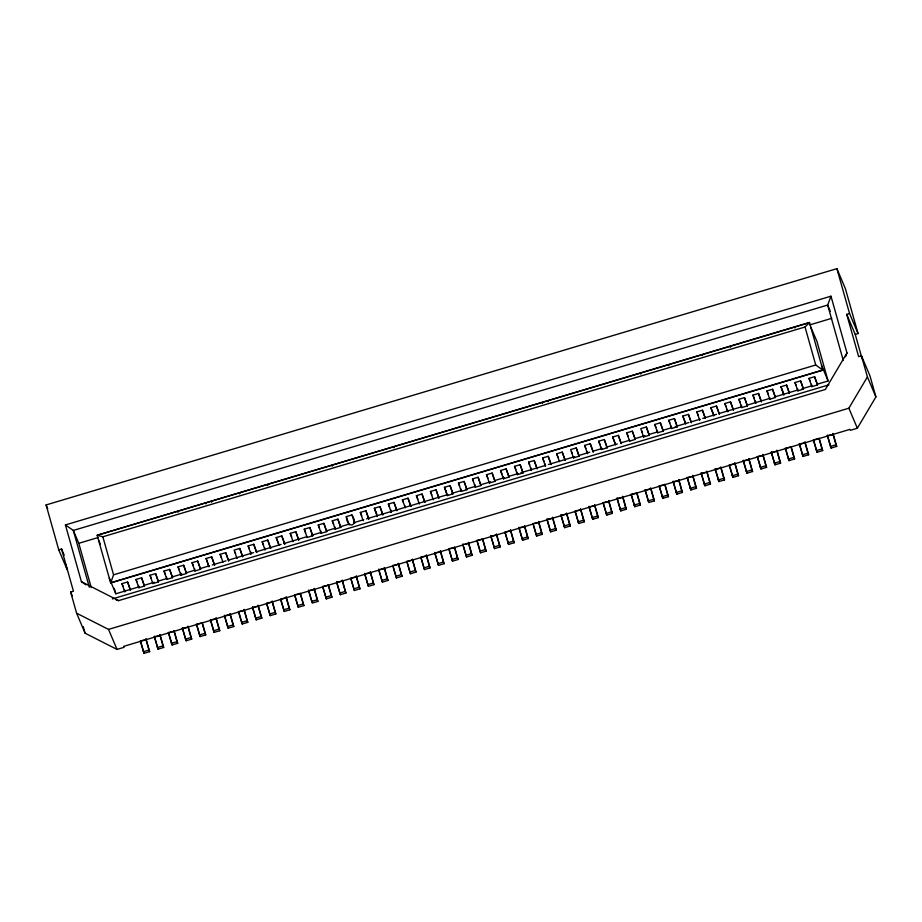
<?xml version="1.0" encoding="UTF-8"?>
<svg xmlns="http://www.w3.org/2000/svg" width="922" height="922" viewBox="0 0 922 922"><rect width="100%" height="100%" fill="white"/><g stroke="black" fill="none" stroke-linecap="round" stroke-linejoin="round"><path stroke-width="1.38" d="M110.652 582.981L113.556 574.809L102.838 536.788L97.179 535.267L110.652 582.981L822.931 370.16L809.47 322.446L97.179 535.267L809.551 322.631L805.033 326.987L102.838 536.788M85.93 584.848L81.413 581.69L65.416 524.929L830.976 296.192L827.668 305.055L843.273 360.433M845.555 356.756L846.972 352.953L830.976 296.192M846.972 352.953L825.34 389.476L118.661 600.614L116.149 599.945M858.048 333.557L845.405 288.678L836.899 268.659L46.1 504.945L58.743 549.823L61.555 548.982L73.449 591.233L70.648 592.062L76.595 613.188L108.531 629.403L848.862 408.216L867.406 376.914L861.448 355.788L858.647 356.63L846.742 314.379L849.554 313.549L858.048 333.557L855.247 334.398L846.742 314.379M465.195 544.326L849.946 429.364L850.349 430.32L857.356 428.223L875.9 396.921L869.953 375.807L861.448 355.788M138.842 587.752L144.454 586.081L141.585 577.794L135.983 579.465L138.842 587.752L138.507 585.412M144.454 586.081L141.585 577.794M152.868 583.568L158.469 581.886L155.611 573.599L149.998 575.27L152.868 583.568L152.787 582.531M158.469 581.886L155.611 573.599M166.882 579.373L172.552 577.621L169.636 569.416L164.024 571.087L166.882 579.373L166.548 577.034M180.908 575.19L186.567 573.438L183.651 565.221L178.05 566.892L180.908 575.19L180.574 572.839M194.922 570.995L200.593 569.243L197.677 561.037L192.064 562.708L194.922 570.995L194.588 568.655M307.095 537.48L312.708 535.809L309.85 527.522L304.237 529.193L307.095 537.48L307.026 536.443M312.708 535.809L309.85 527.522M321.121 533.296L326.722 531.614L323.864 523.327L318.263 524.998L321.121 533.296L320.787 530.945M326.722 531.614L323.864 523.327M335.135 529.101L340.806 527.349L337.89 519.144L332.277 520.815L335.135 529.101L334.801 526.762M349.161 524.918L346.303 516.62L351.916 514.949C359.292 526.036 347.087 529.608 346.303 516.62M354.774 523.235L351.916 514.949M447.308 495.587L452.979 493.835L450.063 485.629L444.45 487.3L447.308 495.587L445.902 490.711M461.334 491.403L466.993 489.651L464.077 481.434L458.476 483.105L461.334 491.403L461 489.052M475.349 487.208L480.961 485.537L478.103 477.25L472.49 478.921L475.349 487.208L475.014 484.868M480.961 485.537L478.103 477.25M489.375 483.024L494.987 481.342L492.129 473.055L486.516 474.726L489.375 483.024L489.305 481.987M494.987 481.342L492.129 473.055M503.4 478.829L509.059 477.077L506.143 468.872L500.531 470.543L503.4 478.829L503.055 476.49M517.415 474.646L523.028 472.963L520.169 464.676L514.557 466.348L517.415 474.646L517.081 472.295M523.028 472.963L520.169 464.676M573.507 457.888L579.166 456.136L576.25 447.919L570.649 449.59L573.507 457.888L573.426 456.851M601.547 449.51L607.218 447.758L604.29 439.54L598.689 441.212L601.547 449.51L601.213 447.158M629.588 441.131L635.258 439.379L632.342 431.162L626.73 432.833L629.588 441.131L629.519 440.094M643.614 436.936L649.215 435.265L646.357 426.978L640.755 428.649L643.614 436.936L643.533 435.899M649.215 435.265L646.357 426.978M657.628 432.752L663.241 431.07L660.383 422.783L654.77 424.454L657.628 432.752L657.294 430.401M663.241 431.07L660.383 422.783M671.654 428.557L677.324 426.805L674.397 418.6L668.796 420.271L671.654 428.557L671.32 426.218M741.761 407.616L747.431 405.864L744.503 397.647L738.902 399.318L741.761 407.616L741.426 405.265M769.801 399.238L775.471 397.486L772.555 389.268L766.943 390.94L769.801 399.238L769.732 398.2M797.841 390.859L803.511 389.107L800.596 380.89L794.983 382.561L797.841 390.859L797.507 388.508M811.867 386.664L817.537 384.912L814.61 376.706L809.009 378.377L811.867 386.664L811.533 384.324M151.415 578.705L150.931 577.552M165.476 574.498L164.024 571.087M179.456 570.326L178.05 566.892M193.482 566.143L192.064 562.708M221.522 557.764L221.038 556.611M235.583 553.557L234.937 552.048M263.588 545.19L262.171 541.756L267.783 540.085L270.642 548.371L267.783 540.085M291.663 536.8L290.211 533.377L295.824 531.706L298.682 539.992L295.824 531.706M333.729 524.226L332.277 520.815M361.735 515.871L360.318 512.436L365.93 510.765L368.788 519.051L365.93 510.765M417.862 499.09L416.41 495.679L422.022 494.008L424.881 502.294L422.022 494.008M431.842 494.918L430.424 491.484L436.037 489.813L438.895 498.099L436.037 489.813M487.922 478.161L487.45 477.008M501.983 473.954L500.531 470.543M544.015 461.403L543.646 460.574M558.029 457.22L557.556 456.067M572.055 453.025L571.456 451.503M600.095 444.646L598.689 441.212M628.136 436.267L626.73 432.833M698.242 415.326L696.836 411.892L702.449 410.221L705.365 418.427L702.449 410.221M754.334 398.569L752.917 395.135L758.529 393.464L761.388 401.75L758.529 393.464M768.395 394.362L766.943 390.94M65.416 524.929L73.322 530.438L78.785 543.312L98.089 537.538M809.689 324.924L831.748 318.332M113.556 574.809L815.74 365.008L822.931 370.16M110.571 582.785L822.85 369.964M124.482 589.596L124.816 591.947L121.958 583.649L127.57 581.978L130.486 590.195L127.57 581.978M207.127 561.118L208.948 566.811L206.09 558.513L211.691 556.842L214.561 565.128L211.691 556.842M222.997 562.19L220.104 554.329L225.717 552.658L228.633 560.864L225.717 552.658M239.743 548.463L242.659 556.681L239.743 548.463L234.13 550.134L236.989 558.432L236.919 557.395M250.68 551.898L251.015 554.237L248.156 545.951L253.757 544.28L256.673 552.485L253.757 544.28M279.089 545.432L276.197 537.572L281.798 535.901L284.725 544.107L281.798 535.901M377.133 515.502L377.202 516.539L374.344 508.241L379.956 506.57L382.872 514.787L379.956 506.57M390.893 510.004L391.228 512.344L388.369 504.057L393.971 502.386L396.886 510.592L393.971 502.386M405.277 507.734L402.384 499.862L407.997 498.191L410.912 506.409L407.997 498.191M531.107 468.111L531.441 470.451L528.583 462.164L534.184 460.493L537.111 468.699L534.184 460.493M545.121 463.916L545.455 466.267L542.597 457.969L548.21 456.298L551.125 464.515L548.21 456.298M559.516 461.645L556.623 453.785L562.236 452.114L565.151 460.32L562.236 452.114M587.187 451.354L587.521 453.693L584.663 445.407L590.276 443.736L593.192 451.941L590.276 443.736M615.596 444.888L612.704 437.028L618.316 435.357L621.232 443.563L618.316 435.357M685.703 423.947L682.81 416.076L688.423 414.404L691.339 422.622L688.423 414.404M713.64 414.958L713.72 415.995L710.862 407.697L716.463 406.026L719.379 414.243L716.463 406.026M727.4 409.46L727.735 411.8L724.876 403.513L730.489 401.842L733.405 410.048L730.489 401.842M782.409 390.167L783.827 395.042L780.969 386.756L786.57 385.085L789.428 393.371L786.57 385.085M109.315 578.221L115.803 593.791L139.234 586.784M144.742 585.147L154.377 582.266M158.515 581.021L166.778 578.555M172.299 576.907L181.934 574.026M183.651 565.221L186.163 572.85L194.335 570.326M199.844 568.678L209.49 565.797M212.244 564.967L226.028 560.853M228.783 560.034L253.585 552.624M256.339 551.794L281.129 544.395M283.884 543.565L307.314 536.569M311.44 535.336L321.087 532.455M326.595 530.807L334.87 528.341M337.89 519.144L340.391 526.762L348.643 524.215M354.152 522.578L363.798 519.685M366.553 518.867L447.838 494.584M451.976 493.351L461.611 490.469M465.748 489.225L475.395 486.343M480.904 484.707L490.55 481.826M494.676 480.581L504.322 477.7M508.46 476.467L518.106 473.585M520.861 472.767L545.663 465.356M548.417 464.527L574.59 456.713M576.25 447.919L578.751 455.549L589.746 452.183M592.5 451.354L602.147 448.472M606.273 447.239L617.302 443.955M621.428 442.71L629.703 440.243M635.212 438.595L644.858 435.714M648.984 434.481L657.248 432.015M662.768 430.367L671.032 427.9M675.169 426.656L688.941 422.541M691.696 421.723L699.959 419.245M702.714 418.427L716.498 414.312M719.252 413.482L741.3 406.902M746.808 405.254L770.227 398.258M774.365 397.025L797.784 390.029M801.909 388.784L811.556 385.903M817.065 384.267L828.094 380.97L816.938 341.37L810.887 327.391M112.38 598.92L828.89 384.843M145.964 638.716L149.652 651.658L144.039 653.341L140.282 640.928L146.068 639.672M159.99 634.532L163.678 647.475L158.065 649.146L154.308 636.733L160.094 635.489M174.373 631.628L177.692 643.279L172.091 644.962L168.323 632.55L174.108 631.293M188.03 626.153L191.718 639.096L186.106 640.767L182.349 628.355L188.134 627.11M202.414 623.249L205.733 634.901L200.132 636.583L196.363 624.171L202.16 622.915M216.071 617.775L219.759 630.717L214.146 632.388L210.389 619.976L216.174 618.731M230.097 613.579L233.785 626.522L228.172 628.205L224.415 615.792L230.2 614.536M244.111 609.396L247.799 622.338L242.198 624.01L238.429 611.597L244.215 610.352M258.137 605.201L261.825 618.143L256.212 619.826L252.455 607.414L258.241 606.157M272.163 601.017L275.839 613.96L270.238 615.631L266.47 603.219L272.267 601.974M286.177 596.822L289.865 609.765L284.253 611.447L280.495 599.035L286.281 597.779M300.572 593.929L303.891 605.581L298.279 607.252L294.521 594.84L300.307 593.595M314.218 588.443L317.906 601.386L312.304 603.069L308.536 590.656L314.321 589.4M328.612 585.551L331.932 597.202L326.319 598.874L322.562 586.461L328.347 585.216M342.269 580.065L345.946 593.007L340.345 594.69L336.576 582.278L342.373 581.021M356.284 575.881L359.972 588.824L354.359 590.495L350.602 578.082L356.388 576.838M370.31 571.686L373.998 584.629L368.385 586.311L364.628 573.899L370.413 572.643M384.324 567.503L388.012 580.445L382.411 582.116L378.642 569.704L384.428 568.459M398.35 563.307L402.038 576.25L396.425 577.933L392.668 565.52L398.454 564.264M412.376 559.124L416.053 572.066L410.451 573.738L406.683 561.325L412.48 560.08M426.39 554.929L430.078 567.871L424.466 569.554L420.709 557.142L426.494 555.885M440.416 550.745L444.104 563.688L438.492 565.359L434.735 552.946L440.52 551.702M454.8 547.841L458.119 559.493L452.518 561.175L448.749 548.763L454.534 547.507M468.457 542.367L472.145 555.309L466.532 556.98L462.775 544.568L468.56 543.323M482.851 539.462L486.159 551.114L480.558 552.797L476.789 540.384L482.586 539.128M496.497 533.988L500.185 546.93L494.572 548.602L490.815 536.189L496.601 534.944M510.523 529.793L514.211 542.735L508.598 544.418L504.841 532.006L510.627 530.749M524.537 525.609L528.225 538.552L522.624 540.223L518.856 527.81L524.641 526.566M538.563 521.414L542.251 534.357L536.639 536.039L532.881 523.627L538.667 522.371M552.589 517.23L556.266 530.173L550.665 531.844L546.896 519.432L552.693 518.187M566.604 513.035L570.292 525.978L564.679 527.661L560.922 515.248L566.707 513.992M580.63 508.852L584.317 521.794L578.705 523.466L574.948 511.053L580.733 509.808M594.644 504.657L598.332 517.599L592.731 519.282L588.962 506.87L594.748 505.613M608.67 500.473L612.358 513.416L606.745 515.087L602.988 502.674L608.774 501.43M622.696 496.278L626.372 509.221L620.771 510.903L617.014 498.491L622.799 497.235M637.079 493.385L640.398 505.037L634.785 506.708L631.028 494.296L636.814 493.051M650.736 487.899L654.424 500.842L648.811 502.525L645.054 490.112L650.84 488.856M665.119 485.007L668.438 496.658L662.837 498.329L659.069 485.917L664.854 484.672M678.776 479.521L682.464 492.463L676.852 494.146L673.095 481.733L678.88 480.477M692.802 475.337L696.479 488.28L690.878 489.951L687.121 477.538L692.906 476.294M706.817 471.142L710.505 484.085L704.892 485.767L701.135 473.355L706.92 472.099M720.843 466.958L724.531 479.901L718.918 481.572L715.161 469.16L720.946 467.915M734.857 462.763L738.545 475.706L732.944 477.389L729.175 464.976L734.961 463.72M748.883 458.58L752.571 471.522L746.958 473.193L743.201 460.781L748.987 459.536M762.909 454.385L766.597 467.327L760.984 469.01L757.227 456.597L763.013 455.341M776.923 450.201L780.611 463.144L774.999 464.815L771.241 452.402L777.027 451.158M791.318 447.297L794.637 458.949L789.025 460.631L785.267 448.219L791.053 446.963M804.964 441.822L808.652 454.765L803.05 456.436L799.282 444.024L805.067 442.779M819.358 438.918L822.678 450.57L817.065 452.253L813.308 439.84L819.093 438.584M833.015 433.444L836.703 446.386L831.091 448.057L827.334 435.645L833.119 434.4M462.671 545.075L123.64 646.38L124.044 647.325L117.025 649.422L85.101 633.207L76.595 613.188M143.359 651.716L148.961 650.045L149.652 651.658M157.374 647.532L162.987 645.849L163.678 647.475M171.4 643.337L177.001 641.666L177.692 643.279M185.414 639.153L191.027 637.471L191.718 639.096M199.44 634.958L205.053 633.287L205.733 634.901M213.466 630.775L219.067 629.092L219.759 630.717M227.48 626.58L233.093 624.909L233.785 626.522M241.506 622.396L247.108 620.713L247.799 622.338M255.521 618.201L261.133 616.53L261.825 618.143M269.547 614.006L275.159 612.335L275.839 613.96M283.573 609.822L289.174 608.151L289.865 609.765M297.587 605.627L303.2 603.956L303.891 605.581M311.613 601.444L317.214 599.773L317.906 601.386M325.627 597.249L331.24 595.577L331.932 597.202M339.653 593.065L345.266 591.394L345.946 593.007M353.679 588.87L359.28 587.199L359.972 588.824M367.694 584.686L373.306 583.015L373.998 584.629M381.72 580.491L387.321 578.82L388.012 580.445M395.734 576.308L401.347 574.637L402.038 576.25M409.76 572.113L415.373 570.441L416.053 572.066M423.786 567.929L429.387 566.258L430.078 567.871M437.8 563.734L443.413 562.063L444.104 563.688M451.826 559.55L457.427 557.879L458.119 559.493M465.841 555.355L471.453 553.684L472.145 555.309M479.866 551.172L485.479 549.5L486.159 551.114M493.892 546.977L499.493 545.305L500.185 546.93M507.907 542.793L513.519 541.122L514.211 542.735M521.933 538.598L527.534 536.927L528.225 538.552M535.947 534.414L541.56 532.743L542.251 534.357M549.973 530.219L555.586 528.548L556.266 530.173M563.999 526.036L569.6 524.364L570.292 525.978M578.013 521.84L583.626 520.169L584.317 521.794M592.039 517.657L597.64 515.986L598.332 517.599M606.054 513.462L611.666 511.791L612.358 513.416M620.08 509.278L625.692 507.607L626.372 509.221M634.106 505.083L639.707 503.412L640.398 505.037M648.12 500.9L653.733 499.228L654.424 500.842M662.146 496.704L667.759 495.033L668.438 496.658M676.16 492.521L681.773 490.85L682.464 492.463M690.186 488.326L695.799 486.655L696.479 488.28M704.212 484.142L709.813 482.471L710.505 484.085M718.226 479.947L723.839 478.276L724.531 479.901M732.252 475.764L737.865 474.092L738.545 475.706M746.267 471.568L751.879 469.897L752.571 471.522M760.293 467.385L765.905 465.714L766.597 467.327M774.319 463.19L779.92 461.519L780.611 463.144M788.333 459.006L793.946 457.335L794.637 458.949M802.359 454.811L807.972 453.14L808.652 454.765M816.385 450.628L821.986 448.956L822.678 450.57M830.399 446.432L836.012 444.761L836.703 446.386M81.413 581.69L118.661 600.614M548.141 401.07L548.117 401.704M542.539 402.741L542.505 403.375M211.634 501.614L211.611 502.248M206.021 503.285L205.998 503.919M817.48 384.993L814.61 376.706M803.454 389.176L800.596 380.89M775.414 397.555L772.555 389.268M747.373 405.934L744.503 397.647M677.267 426.886L674.397 418.6M635.2 439.448L632.342 431.162M607.16 447.827L604.29 439.54M579.108 456.206L578.751 455.549M509.002 477.158L506.143 468.872M466.947 489.72L464.077 481.434M452.921 493.915L450.063 485.629M340.748 527.43L340.391 526.762M200.535 569.323L197.677 561.037M186.509 573.507L186.163 572.85M172.495 577.702L169.636 569.416M642.161 432.084L641.562 430.551M305.655 532.628L304.237 529.193M795.075 327.656L794.891 327.967M730.57 346.926L730.397 347.237M702.529 355.304L702.357 355.615M668.876 365.354L668.704 365.677M640.836 373.733L640.663 374.055M394.063 447.47L393.878 447.792M332.369 465.898L332.185 466.221M267.864 485.179L267.691 485.491M239.824 493.558L239.651 493.869M178.13 511.987L177.958 512.298M782.294 390.064L780.969 386.756M515.894 469.667L514.557 466.348M445.787 490.608L444.45 487.3M375.68 511.56L374.344 508.241M98.596 540.211L100.256 544.026M867.406 376.914L875.9 396.921M830.399 311.486L827.668 305.055L73.322 530.438L89.319 587.21M848.862 408.216L857.356 428.223M809.009 378.377L809.942 380.659M794.983 382.561L796.124 385.431M738.902 399.318L739.94 401.923M724.876 403.513L726.098 406.567M710.862 407.697L713.386 413.644M682.81 416.076L685.599 423.336M668.796 420.271L669.833 422.875M654.77 424.454L655.991 427.52M612.704 437.028L615.493 444.277M584.663 445.407L585.885 448.461M556.623 453.785L557.43 455.687M542.597 457.969L543.531 460.251M528.583 462.164L529.724 465.022M486.516 474.726L487.323 476.639M472.49 478.921L473.424 481.203M458.476 483.105L459.617 485.975M402.384 499.862L403.317 502.144M388.369 504.057L389.58 507.112M375.796 511.664L376.868 514.188M318.263 524.998L319.473 528.064M276.197 537.572L277.003 539.474M248.156 545.951L249.366 549.005M220.104 554.329L220.923 556.231M206.09 558.513L207.024 560.795M149.998 575.27L150.816 577.184M135.983 579.465L136.917 581.747M121.958 583.649L123.099 586.519M108.531 629.403L117.025 649.422M46.1 504.945L47.69 508.69M61.555 548.982L64.206 555.24M58.743 549.823L67.237 569.842L65.704 564.402M70.648 592.062L72.239 595.819M821.594 365.4L828.094 380.97M277.13 539.854L278.974 544.821M752.917 395.135L755.786 403.421L755.441 401.082M696.836 411.892L699.694 420.178L699.625 419.141M430.424 491.484L433.294 499.782L433.213 498.744M416.41 495.679L419.268 503.965L419.199 502.928M360.318 512.436L363.187 520.723L363.107 519.685M290.211 533.377L293.081 541.675L293 540.638M262.171 541.756L265.029 550.054L264.695 547.703M832.935 433.974L836.012 444.761M827.403 435.115L831.091 448.057M818.92 438.169L821.986 448.956M813.746 440.601L817.065 452.253M804.894 442.353L807.972 453.14M799.362 443.494L803.05 456.436M790.869 446.548L793.946 457.335M785.705 448.979L789.025 460.631M776.854 450.731L779.92 461.519M771.322 451.872L774.999 464.815M762.828 454.926L765.905 465.714M757.665 457.358L760.984 469.01M748.814 459.11L751.879 469.897M743.27 460.251L746.958 473.193M734.788 463.305L737.865 474.092M729.994 467.028L732.944 477.389M720.762 467.489L723.839 478.276M715.23 468.63L718.918 481.572M706.748 471.684L709.813 482.471M701.216 472.813L704.892 485.767M692.722 475.867L695.799 486.655M687.558 478.299L690.878 489.951M678.707 480.062L681.773 490.85M673.164 481.192L676.852 494.146M664.681 484.246L667.759 495.033M659.518 486.678L662.837 498.329M650.655 488.441L653.733 499.228M645.123 489.57L648.443 501.222M636.641 492.625L639.707 503.412M631.478 495.056L634.785 506.708M622.615 496.82L625.692 507.607M617.083 497.949L620.771 510.903M608.601 501.003L611.666 511.791M603.426 503.435L606.745 515.087M594.575 505.198L597.64 515.986M589.043 506.328L592.731 519.282M580.549 509.382L583.626 520.169M575.386 511.814L578.705 523.466M566.534 513.577L569.6 524.364M561.002 514.707L564.679 527.661M552.509 517.761L555.586 528.548M546.977 518.902L550.665 531.844M538.494 521.956L541.56 532.743M533.688 525.678L536.639 536.039M524.468 526.139L527.534 536.927M518.936 527.28L522.624 540.223M510.442 530.334L513.519 541.122M505.279 532.766L508.598 544.418M496.428 534.518L499.493 545.305M490.896 535.659L494.572 548.602M482.402 538.713L485.479 549.5M477.239 541.145L480.558 552.797M468.388 542.897L471.453 553.684M462.844 544.038L466.532 556.98M454.362 547.092L457.427 557.879M449.198 549.524L452.518 561.175M440.336 551.275L443.413 562.063M434.804 552.416L438.492 565.359M426.321 555.47L429.387 566.258M421.147 557.902L424.466 569.554M412.295 559.654L415.373 570.441M407.132 562.086L410.451 573.738M398.281 563.849L401.347 574.637M393.475 567.572L396.425 577.933M384.255 568.033L387.321 578.82M378.723 569.174L382.411 582.116M370.229 572.228L373.306 583.015M364.697 573.357L368.385 586.311M356.215 576.411L359.28 587.199M351.04 578.843L354.359 590.495M342.189 580.606L345.266 591.394M336.657 581.736L340.345 594.69M328.163 584.79L331.24 595.577M323 587.222L326.319 598.874M314.148 588.985L317.214 599.773M308.616 590.115L311.936 601.778M300.123 593.169L303.2 603.956M294.959 595.6L298.279 607.252M286.108 597.364L289.174 608.151M280.933 599.796L284.253 611.447M272.082 601.547L275.159 612.335M266.919 603.979L270.238 615.631M258.056 605.742L261.133 616.53M252.524 606.872L256.212 619.826M244.042 609.926L247.108 620.713M238.879 612.358L242.198 624.01M230.016 614.121L233.093 624.909M224.484 615.262L228.172 628.205M216.002 618.305L219.067 629.092M210.458 619.446L214.146 632.388M201.976 622.5L205.053 633.287M196.812 624.932L200.132 636.583M187.95 626.683L191.027 637.471M182.418 627.824L186.106 640.767M173.935 630.879L177.001 641.666M168.772 633.31L172.091 644.962M159.909 635.062L162.987 645.849M154.377 636.203L158.065 649.146M145.895 639.257L148.961 650.045M140.72 641.689L144.039 653.341M836.899 268.659L849.554 313.549M855.247 334.398L862.151 358.923M805.033 326.987L815.74 365.008M114.27 588.328L115.803 593.791M78.785 543.312L91.266 587.614M83.234 626.603L85.101 633.207M404.908 505.809L405.173 507.123"/></g></svg>
